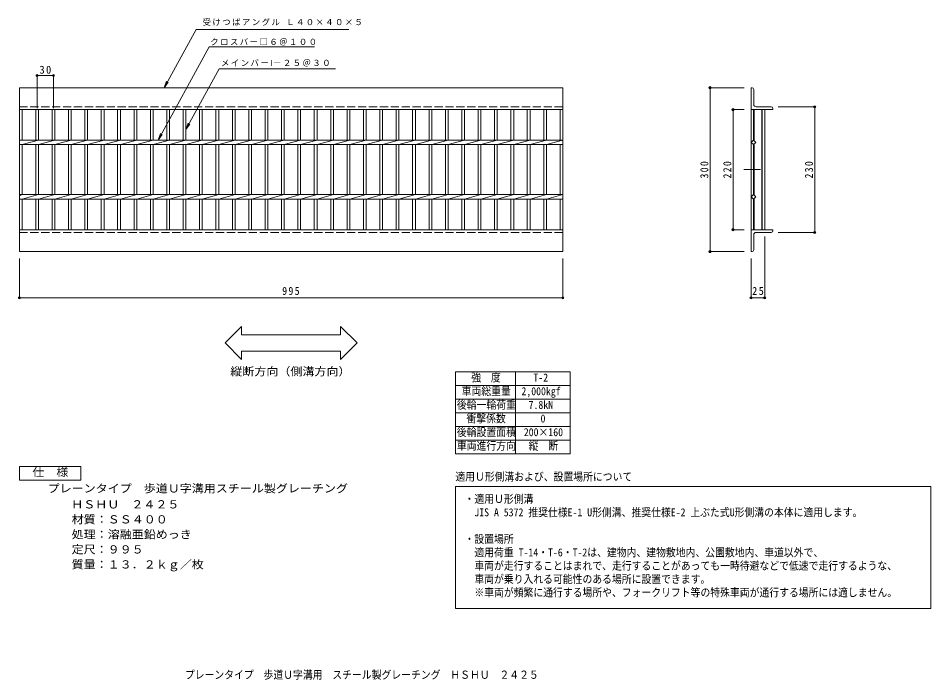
# Model space of a CAD drawing. Units: millimetres, scale not verified. Extents: x -755 to 916, y -681 to 531.
import ezdxf
from ezdxf.enums import TextEntityAlignment as Align

# ---------------------------------------------------------------- set-up
doc = ezdxf.new("R2010")
doc.units = ezdxf.units.MM
doc.header["$LTSCALE"] = 5
doc.header["$PDMODE"] = 32
doc.header["$PDSIZE"] = 4
doc.linetypes.add('DASHED3', pattern=[4, 3, -1])
doc.linetypes.add('DOUBLE_CHAIN2', pattern=[12.8, 9, -1, 0.6, -0.6, 0.6, -1])
for name, color, linetype, lineweight in [('A-1_ピット', 2, 'Continuous', 9), ('A-2_蓋', 3, 'Continuous', 9), ('A-4_寸法', 7, 'Continuous', 9), ('D-4_寸法', 2, 'Continuous', 9), ('F-4_F-4ﾚｲﾔ', 2, 'Continuous', 9)]:
    doc.layers.add(name, color=color, linetype=linetype, lineweight=lineweight)
doc.layers.add('A-5_仕様文', color=2, linetype='Continuous')
doc.layers.add('F-5_F-5ﾚｲﾔ', color=7, linetype='Continuous')
doc.styles.add('ＭＳ ゴシック', font='')
doc.styles.get('ＭＳ ゴシック').set_extended_font_data('MS Gothic')

msp = doc.modelspace()

# ---------------------------------------------------------------- linework, layer by layer
at = {"layer": 'A-1_ピット'}
for p, q in [((-753.016, 403.497), (241.985, 403.497)), ((-753.016, 363.497), (-753.016, 403.497)), ((241.985, 403.497), (241.985, 363.497)), ((588.579, 403.497), (586.579, 403.497)), ((586.579, 403.497), (586.579, 363.498)), ((591.579, 400.498), (591.579, 372.998)), ((623.579, 368.497), (596.079, 368.497)), ((-753.016, 363.497), (241.985, 363.497)), ((586.579, 363.498), (626.579, 363.498)), ((626.579, 365.497), (626.579, 363.498)), ((-753.016, 103.497), (-753.016, 143.498)), ((586.579, 143.497), (626.579, 143.497)), ((586.579, 143.497), (586.579, 103.497)), ((591.579, 106.497), (591.579, 133.997)), ((623.579, 138.497), (596.079, 138.497)), ((626.579, 141.497), (626.579, 143.497)), ((-753.016, 103.497), (241.985, 103.497)), ((588.579, 103.497), (586.579, 103.497))]:
    msp.add_line(p, q, dxfattribs=at)
at = {"layer": 'A-1_ピット', "linetype": 'DASHED3'}
for p, q in [((-753.016, 368.497), (241.985, 368.497)), ((-753.016, 138.497), (241.985, 138.497))]:
    msp.add_line(p, q, dxfattribs=at)
at = {"layer": 'A-1_ピット'}
msp.add_lwpolyline([(-753.016, 143.498), (241.985, 143.498), (241.985, 103.497)], dxfattribs=at)
for centre, radius, start, end in [((588.579, 400.498), 3, 0, 90), ((596.079, 372.998), 4.5, 180, 270), ((623.579, 365.497), 3, 0, 90), ((596.079, 133.997), 4.5, 90, 180), ((623.579, 141.497), 3, 270, 0), ((588.579, 106.497), 3, 270, 0)]:
    msp.add_arc(centre, radius, start, end, dxfattribs=at)
at = {"layer": 'A-2_蓋'}
for p, q in [((-753.016, 143.498), (-753.016, 363.497)), ((-748.016, 307.737), (-748.016, 363.497)), ((-723.015, 363.497), (-723.015, 307.737)), ((-718.016, 363.497), (-718.016, 307.737)), ((-693.016, 363.497), (-693.016, 307.737)), ((-688.015, 363.497), (-688.015, 307.737)), ((-663.016, 363.497), (-663.016, 307.737)), ((-658.016, 363.497), (-658.016, 307.737)), ((-633.015, 363.497), (-633.015, 307.737)), ((-628.016, 363.497), (-628.016, 307.737)), ((-603.016, 363.497), (-603.016, 307.737)), ((-598.016, 363.497), (-598.016, 307.737)), ((-573.015, 363.497), (-573.015, 307.737)), ((-568.016, 363.497), (-568.016, 307.737)), ((-543.015, 363.497), (-543.015, 307.737)), ((-538.016, 363.497), (-538.016, 307.737)), ((-513.016, 363.497), (-513.016, 307.737)), ((-508.016, 363.497), (-508.016, 307.737)), ((-483.016, 363.497), (-483.016, 307.737)), ((-478.016, 363.497), (-478.016, 307.737)), ((-453.016, 363.497), (-453.016, 307.737)), ((-448.016, 363.497), (-448.016, 307.737)), ((-423.016, 363.497), (-423.016, 307.737)), ((-418.016, 363.497), (-418.016, 307.737)), ((-393.016, 363.497), (-393.016, 307.737)), ((-388.016, 363.497), (-388.016, 307.737)), ((-363.016, 363.497), (-363.016, 307.737)), ((-358.016, 363.497), (-358.016, 307.737)), ((-333.016, 363.497), (-333.016, 307.737)), ((-328.016, 363.497), (-328.016, 307.737)), ((-303.015, 363.497), (-303.015, 307.737)), ((-298.016, 363.497), (-298.016, 307.737)), ((-273.016, 363.497), (-273.016, 307.737)), ((-268.016, 363.497), (-268.016, 307.737)), ((-243.016, 363.497), (-243.016, 307.737)), ((-238.016, 363.497), (-238.016, 307.737)), ((-213.015, 363.497), (-213.015, 307.737)), ((-208.016, 363.497), (-208.016, 307.737)), ((-183.016, 363.497), (-183.016, 307.737)), ((-178.016, 363.497), (-178.016, 307.737)), ((-153.016, 363.497), (-153.016, 307.737)), ((-148.016, 363.497), (-148.016, 307.737)), ((-123.016, 363.497), (-123.016, 307.737)), ((-118.016, 363.497), (-118.016, 307.737)), ((-93.015, 363.497), (-93.015, 307.737)), ((-88.016, 363.497), (-88.016, 307.737)), ((-63.015, 363.497), (-63.015, 307.737)), ((-58.016, 363.497), (-58.016, 307.737)), ((-33.016, 363.497), (-33.016, 307.737)), ((-28.016, 363.497), (-28.016, 307.737)), ((-3.016, 363.497), (-3.016, 307.737)), ((1.984, 363.497), (1.984, 307.737)), ((26.985, 363.497), (26.985, 307.737)), ((31.984, 363.497), (31.984, 307.737)), ((56.984, 363.497), (56.984, 307.737)), ((61.984, 363.497), (61.984, 307.737)), ((86.985, 363.497), (86.985, 307.737)), ((91.984, 363.497), (91.984, 307.737)), ((116.985, 363.497), (116.985, 307.737)), ((121.984, 363.497), (121.984, 307.737)), ((146.985, 363.497), (146.985, 307.737)), ((151.984, 363.497), (151.984, 307.737)), ((176.984, 363.497), (176.984, 307.737)), ((181.984, 363.497), (181.984, 307.737)), ((206.985, 363.497), (206.985, 307.737)), ((211.984, 363.497), (211.984, 307.737)), ((236.985, 363.497), (236.985, 307.737)), ((241.985, 363.497), (241.985, 143.498)), ((586.579, 363.498), (586.579, 253.497)), ((591.079, 363.498), (591.079, 307.48)), ((592.079, 363.498), (592.079, 306.48)), ((606.079, 363.498), (606.079, 253.497)), ((607.079, 363.498), (607.079, 253.497)), ((611.579, 363.498), (611.579, 253.497)), ((-753.016, 307.737), (241.985, 307.737)), ((-748.016, 307.737), (-753.016, 306.737)), ((-718.016, 307.737), (-748.016, 299.258)), ((-688.015, 307.737), (-718.016, 299.258)), ((-658.016, 307.737), (-688.015, 299.258)), ((-628.016, 307.737), (-658.016, 299.258)), ((-598.016, 307.737), (-628.016, 299.258)), ((-568.016, 307.737), (-598.016, 299.258)), ((-538.016, 307.737), (-568.016, 299.258)), ((-508.016, 307.737), (-538.016, 299.258)), ((-478.016, 307.737), (-508.016, 299.258)), ((-448.016, 307.737), (-478.016, 299.258)), ((-418.016, 307.737), (-448.016, 299.258)), ((-388.016, 307.737), (-418.016, 299.258)), ((-358.016, 307.737), (-388.016, 299.258)), ((-328.016, 307.737), (-358.016, 299.258)), ((-298.016, 307.737), (-328.016, 299.258)), ((-268.015, 307.737), (-298.016, 299.258)), ((-238.016, 307.737), (-268.016, 299.258)), ((-208.016, 307.737), (-238.016, 299.258)), ((-178.016, 307.737), (-208.016, 299.258)), ((-148.016, 307.737), (-178.016, 299.258)), ((-118.016, 307.737), (-148.016, 299.258)), ((-88.016, 307.737), (-118.016, 299.258)), ((-58.015, 307.737), (-88.016, 299.258)), ((-28.015, 307.737), (-58.016, 299.258)), ((1.984, 307.737), (-28.016, 299.258)), ((31.984, 307.737), (1.984, 299.258)), ((61.985, 307.737), (31.984, 299.258)), ((91.984, 307.737), (61.984, 299.258)), ((121.984, 307.737), (91.984, 299.258)), ((151.984, 307.737), (121.984, 299.258)), ((181.985, 307.737), (151.984, 299.258)), ((211.984, 307.737), (181.984, 299.258)), ((241.985, 307.737), (211.984, 299.258)), ((-753.016, 299.258), (241.985, 299.258)), ((-748.016, 207.738), (-748.016, 299.258)), ((-723.015, 299.258), (-723.015, 207.738)), ((-718.016, 299.258), (-718.016, 207.738)), ((-693.016, 299.258), (-693.016, 207.738)), ((-688.015, 299.258), (-688.015, 207.738)), ((-663.016, 299.258), (-663.016, 207.738)), ((-658.016, 299.258), (-658.016, 207.738)), ((-633.015, 299.258), (-633.015, 207.738)), ((-628.016, 299.258), (-628.016, 207.738)), ((-603.016, 299.258), (-603.016, 207.738)), ((-598.016, 299.258), (-598.016, 207.738)), ((-573.015, 299.258), (-573.015, 207.738)), ((-568.016, 299.258), (-568.016, 207.738)), ((-543.015, 299.258), (-543.015, 207.738)), ((-538.016, 299.258), (-538.016, 207.738)), ((-513.016, 299.258), (-513.016, 207.738)), ((-508.016, 299.258), (-508.016, 207.738)), ((-483.016, 299.258), (-483.016, 207.738)), ((-478.016, 299.258), (-478.016, 207.738)), ((-453.016, 299.258), (-453.016, 207.738)), ((-448.016, 299.258), (-448.016, 207.738)), ((-423.016, 299.258), (-423.016, 207.738)), ((-418.016, 299.258), (-418.016, 207.738)), ((-393.016, 299.258), (-393.016, 207.738)), ((-388.016, 299.258), (-388.016, 207.738)), ((-363.016, 299.258), (-363.016, 207.738)), ((-358.016, 299.258), (-358.016, 207.738)), ((-333.016, 299.258), (-333.016, 207.738)), ((-328.016, 299.258), (-328.016, 207.738)), ((-303.015, 299.258), (-303.015, 207.738)), ((-298.016, 299.258), (-298.016, 207.738)), ((-273.016, 299.258), (-273.016, 207.738)), ((-268.016, 299.258), (-268.016, 207.738)), ((-243.016, 299.258), (-243.016, 207.738)), ((-238.016, 299.258), (-238.016, 207.738)), ((-213.015, 299.258), (-213.015, 207.738)), ((-208.016, 299.258), (-208.016, 207.738)), ((-183.016, 299.258), (-183.016, 207.738)), ((-178.016, 299.258), (-178.016, 207.738)), ((-153.016, 299.258), (-153.016, 207.738)), ((-148.016, 299.258), (-148.016, 207.738)), ((-123.016, 299.258), (-123.016, 207.738)), ((-118.016, 299.258), (-118.016, 207.738)), ((-93.015, 299.258), (-93.015, 207.738)), ((-88.016, 299.258), (-88.016, 207.738)), ((-63.015, 299.258), (-63.015, 207.738)), ((-58.016, 299.258), (-58.016, 207.738)), ((-33.016, 299.258), (-33.016, 207.738)), ((-28.016, 299.258), (-28.016, 207.738)), ((-3.016, 299.258), (-3.016, 207.738)), ((1.984, 299.258), (1.984, 207.738)), ((26.985, 299.258), (26.985, 207.738)), ((31.984, 299.258), (31.984, 207.738)), ((56.984, 299.258), (56.984, 207.738)), ((61.984, 299.258), (61.984, 207.738)), ((86.985, 299.258), (86.985, 207.738)), ((91.984, 299.258), (91.984, 207.738)), ((116.985, 299.258), (116.985, 207.738)), ((121.984, 299.258), (121.984, 207.738)), ((146.985, 299.258), (146.985, 207.738)), ((151.984, 299.258), (151.984, 207.738)), ((176.984, 299.258), (176.984, 207.738)), ((181.984, 299.258), (181.984, 207.738)), ((206.985, 299.258), (206.985, 207.738)), ((211.984, 299.258), (211.984, 207.738)), ((236.985, 299.258), (236.985, 257.738)), ((236.985, 299.258), (236.985, 207.738)), ((591.079, 299.509), (591.079, 253.497)), ((592.079, 300.509), (592.079, 253.497)), ((586.579, 143.497), (586.579, 253.497)), ((591.079, 207.48), (591.079, 253.497)), ((592.079, 206.48), (592.079, 253.497)), ((606.079, 143.497), (606.079, 253.497)), ((607.079, 143.497), (607.079, 253.497)), ((611.579, 143.497), (611.579, 253.497)), ((-748.016, 207.738), (-753.016, 205.498)), ((-753.016, 207.738), (241.985, 207.738)), ((-718.016, 207.738), (-748.016, 199.258)), ((-688.015, 207.738), (-718.016, 199.258)), ((-658.016, 207.738), (-688.015, 199.258)), ((-628.016, 207.738), (-658.016, 199.258)), ((-598.016, 207.738), (-628.016, 199.258)), ((-568.016, 207.738), (-598.016, 199.258)), ((-538.016, 207.738), (-568.016, 199.258)), ((-508.016, 207.738), (-538.016, 199.258)), ((-478.016, 207.738), (-508.016, 199.258)), ((-448.016, 207.738), (-478.016, 199.258)), ((-418.016, 207.738), (-448.016, 199.258)), ((-388.016, 207.738), (-418.016, 199.258)), ((-358.016, 207.738), (-388.016, 199.258)), ((-328.016, 207.738), (-358.016, 199.258)), ((-298.016, 207.738), (-328.016, 199.258)), ((-268.015, 207.738), (-298.016, 199.258)), ((-238.016, 207.738), (-268.016, 199.258)), ((-208.016, 207.738), (-238.016, 199.258)), ((-178.016, 207.738), (-208.016, 199.258)), ((-148.016, 207.738), (-178.016, 199.258)), ((-118.016, 207.738), (-148.016, 199.258)), ((-88.016, 207.738), (-118.016, 199.258)), ((-58.015, 207.738), (-88.016, 199.258)), ((-28.015, 207.738), (-58.016, 199.258)), ((1.984, 207.738), (-28.016, 199.258)), ((31.984, 207.738), (1.984, 199.258)), ((61.985, 207.738), (31.984, 199.258)), ((91.984, 207.738), (61.984, 199.258)), ((121.984, 207.738), (91.984, 199.258)), ((151.984, 207.738), (121.984, 199.258)), ((181.985, 207.738), (151.984, 199.258)), ((211.984, 207.738), (181.984, 199.258)), ((241.985, 207.738), (211.984, 199.258)), ((592.079, 143.497), (592.079, 200.51)), ((-753.016, 199.258), (241.985, 199.258)), ((-748.016, 143.498), (-748.016, 199.258)), ((-723.015, 199.258), (-723.015, 143.498)), ((-718.016, 199.258), (-718.016, 143.498)), ((-693.016, 199.258), (-693.016, 143.498)), ((-688.015, 199.258), (-688.015, 143.498)), ((-663.016, 199.258), (-663.016, 143.498)), ((-658.016, 199.258), (-658.016, 143.498)), ((-633.015, 199.258), (-633.015, 143.498)), ((-628.016, 199.258), (-628.016, 143.498)), ((-603.016, 199.258), (-603.016, 143.498)), ((-598.016, 199.258), (-598.016, 143.498)), ((-573.015, 199.258), (-573.015, 143.498)), ((-568.016, 199.258), (-568.016, 143.498)), ((-543.015, 199.258), (-543.015, 143.498)), ((-538.016, 199.258), (-538.016, 143.498)), ((-513.016, 199.258), (-513.016, 143.498)), ((-508.016, 199.258), (-508.016, 143.498)), ((-483.016, 199.258), (-483.016, 143.498)), ((-478.016, 199.258), (-478.016, 143.498)), ((-453.016, 199.258), (-453.016, 143.498)), ((-448.016, 199.258), (-448.016, 143.498)), ((-423.016, 199.258), (-423.016, 143.498)), ((-418.016, 199.258), (-418.016, 143.498)), ((-393.016, 199.258), (-393.016, 143.498)), ((-388.016, 199.258), (-388.016, 143.498)), ((-363.016, 199.258), (-363.016, 143.498)), ((-358.016, 199.258), (-358.016, 143.498)), ((-333.016, 199.258), (-333.016, 143.498)), ((-328.016, 199.258), (-328.016, 143.498)), ((-303.015, 199.258), (-303.015, 143.498)), ((-298.016, 199.258), (-298.016, 143.498)), ((-273.016, 199.258), (-273.016, 143.498)), ((-268.016, 199.258), (-268.016, 143.498)), ((-243.016, 199.258), (-243.016, 143.498)), ((-238.016, 199.258), (-238.016, 143.498)), ((-213.015, 199.258), (-213.015, 143.498)), ((-208.016, 199.258), (-208.016, 143.498)), ((-183.016, 199.258), (-183.016, 143.498)), ((-178.016, 199.258), (-178.016, 143.498)), ((-153.016, 199.258), (-153.016, 143.498)), ((-148.016, 199.258), (-148.016, 143.498)), ((-123.016, 199.258), (-123.016, 143.498)), ((-118.016, 199.258), (-118.016, 143.498)), ((-93.015, 199.258), (-93.015, 143.498)), ((-88.016, 199.258), (-88.016, 143.498)), ((-63.015, 199.258), (-63.015, 143.498)), ((-58.016, 199.258), (-58.016, 143.498)), ((-33.016, 199.258), (-33.016, 143.498)), ((-28.016, 199.258), (-28.016, 143.498)), ((-3.016, 199.258), (-3.016, 143.498)), ((1.984, 199.258), (1.984, 143.498)), ((26.985, 199.258), (26.985, 143.498)), ((31.984, 199.258), (31.984, 143.498)), ((56.984, 199.258), (56.984, 143.498)), ((61.984, 199.258), (61.984, 143.498)), ((86.985, 199.258), (86.985, 143.498)), ((91.984, 199.258), (91.984, 143.498)), ((116.985, 199.258), (116.985, 143.498)), ((121.984, 199.258), (121.984, 143.498)), ((146.985, 199.258), (146.985, 143.498)), ((151.984, 199.258), (151.984, 143.498)), ((176.984, 199.258), (176.984, 143.498)), ((181.984, 199.258), (181.984, 143.498)), ((206.985, 199.258), (206.985, 143.498)), ((211.984, 199.258), (211.984, 143.498)), ((236.985, 199.258), (236.985, 143.498)), ((591.079, 143.497), (591.079, 199.51))]:
    msp.add_line(p, q, dxfattribs=at)
at = {"layer": 'A-2_蓋', "linetype": 'DOUBLE_CHAIN2'}
msp.add_line((573.286, 253.497), (604.138, 253.497), dxfattribs=at)
at = {"layer": 'A-2_蓋'}
for points in [[(595.064, 303.494), (590.821, 299.252), (586.579, 303.494), (590.821, 307.737)], [(595.064, 203.495), (590.821, 207.738), (586.579, 203.495), (590.821, 199.252)]]:
    msp.add_lwpolyline(points, close=True, dxfattribs=at)
at = {"layer": 'A-4_寸法'}
for p, q in [((-429.424, 510.203), (-487.884, 403.497)), ((-429.424, 510.203), (-150, 510.203)), ((-405.483, 478.102), (-498.82, 307.737)), ((-405.483, 478.102), (-212.486, 478.102)), ((-387.006, 438.102), (-448.016, 326.742)), ((-387.006, 438.102), (-174.094, 438.102)), ((-720.516, 366.062), (-720.516, 427.42)), ((-720.516, 425.92), (-690.516, 425.92)), ((-690.516, 366.062), (-690.516, 427.42)), ((-487.884, 403.497), (-483.548, 415.221)), ((-487.884, 403.497), (-480.661, 413.7)), ((574.079, 403.497), (509.988, 403.497)), ((511.488, 103.497), (511.488, 403.497)), ((636.079, 368.497), (704.553, 368.497)), ((703.053, 138.497), (703.053, 368.497)), ((574.079, 363.498), (552.04, 363.498)), ((553.54, 143.497), (553.54, 363.498)), ((-448.016, 326.742), (-443.905, 338.547)), ((-448.016, 326.742), (-440.99, 337.081)), ((-498.82, 307.737), (-494.296, 319.39)), ((-498.82, 307.737), (-491.434, 317.822)), ((574.079, 143.497), (552.04, 143.497)), ((636.079, 138.497), (704.553, 138.497)), ((611.579, 130.997), (611.579, 17.351)), ((574.079, 103.497), (509.988, 103.497)), ((-753.016, 90.997), (-753.016, 17.351)), ((241.985, 90.997), (241.985, 17.351)), ((586.579, 90.997), (586.579, 17.351)), ((-753.016, 18.851), (241.985, 18.851)), ((586.579, 18.851), (611.579, 18.851)), ((-346.154, -33.583), (-376.46, -63.889)), ((-346.154, -33.583), (-346.154, -48.889)), ((-346.154, -48.889), (-164.878, -48.889)), ((-164.878, -33.583), (-134.572, -63.889)), ((-164.878, -33.583), (-164.878, -48.889)), ((-376.46, -63.889), (-346.154, -94.196)), ((-134.572, -63.889), (-164.878, -94.196)), ((-346.154, -78.889), (-346.154, -94.196)), ((-346.154, -78.889), (-164.878, -78.889)), ((-164.878, -78.889), (-164.878, -94.196))]:
    msp.add_line(p, q, dxfattribs=at)
at = {"layer": 'A-4_寸法', "color": 2}
msp.add_lwpolyline([(-753.016, -314.824), (-753.016, -289.824), (-640.516, -289.824)], dxfattribs=at)
at = {"layer": 'A-4_寸法'}
for p in [(-720.516, 425.92), (-690.516, 425.92), (511.488, 403.497), (703.053, 368.497), (553.54, 363.498), (553.54, 143.497), (703.053, 138.497), (511.488, 103.497), (-753.016, 18.851), (241.985, 18.851), (586.579, 18.851), (611.579, 18.851)]:
    msp.add_point(p, dxfattribs=at)
at = {"layer": 'D-4_寸法'}
msp.add_lwpolyline([(-640.516, -289.824), (-640.516, -314.824), (-753.016, -314.824)], dxfattribs=at)
at = {"layer": 'F-4_F-4ﾚｲﾔ'}
for p, q in [((45.54, -116.929), (45.54, -266.929)), ((45.54, -116.929), (255.54, -116.929)), ((155.54, -116.929), (155.54, -266.929)), ((255.54, -116.929), (255.54, -266.929)), ((45.54, -141.929), (255.54, -141.929)), ((45.54, -166.929), (255.54, -166.929)), ((45.54, -191.929), (255.54, -191.929)), ((45.54, -216.929), (255.54, -216.929)), ((45.54, -241.929), (255.54, -241.929)), ((45.54, -266.929), (255.54, -266.929)), ((45.54, -326.535), (915.54, -326.535)), ((45.54, -549.965), (45.54, -326.535))]:
    msp.add_line(p, q, dxfattribs=at)
msp.add_lwpolyline([(915.54, -326.535), (915.54, -549.965), (45.54, -549.965)], dxfattribs=at)

# ---------------------------------------------------------------- texts
at = {"layer": 'A-4_寸法', "char_height": 11, "attachment_point": 7, "style": 'ＭＳ ゴシック'}
for s, insert in [('\\T1.17;受けつばアングル\\~Ｌ４０×４０×５', (-417.608, 516.916)), ('\\T1.17;クロスバー□６＠１００', (-403.521, 480.783)), ('\\T1.17;メインバーΙ－２５＠３０', (-383.897, 442.29))]:
    msp.add_mtext(s, dxfattribs=dict(at, insert=insert))
at = {"layer": 'A-4_寸法', "color": 2, "char_height": 14.66, "attachment_point": 7, "style": 'ＭＳ ゴシック'}
for s, insert in [('\\T1.27;\\W0.95;30', (-716.141, 428.92)), ('\\T1.27;\\W0.9;995', (-271.766, 23.851)), ('\\T1.27;\\W0.95;25', (588.454, 23.851))]:
    msp.add_mtext(s, dxfattribs=dict(at, insert=insert))
at = {"layer": 'A-4_寸法', "color": 2, "char_height": 14.66, "attachment_point": 7, "rotation": 90, "style": 'ＭＳ ゴシック'}
for s, insert in [('\\T1.27;\\W0.9;300', (508.488, 237.247)), ('\\T1.27;\\W0.9;220', (550.54, 237.247)), ('\\T1.27;\\W0.9;230', (700.053, 237.247))]:
    msp.add_mtext(s, dxfattribs=dict(at, insert=insert))
at = {"layer": 'A-5_仕様文', "style": 'ＭＳ ゴシック', "width": 1.1}
msp.add_text('縦断方向（側溝方向）', height=14.66, dxfattribs=at).set_placement((-366.766, -127.85), align=Align.BOTTOM_LEFT)
at = {"layer": 'D-4_寸法', "style": 'ＭＳ ゴシック', "width": 1.1}
for s, p in [('仕\u3000様', (-729.266, -312.324)), ('プレーンタイプ\u3000歩道Ｕ字溝用スチール製グレーチング', (-701.254, -342.083)), ('\u3000\u3000ＨＳＨＵ\u3000２４２５', (-701.971, -371.284)), ('\u3000\u3000材質：ＳＳ４００', (-701.254, -398.784)), ('\u3000\u3000処理：溶融亜鉛めっき', (-701.254, -426.284)), ('\u3000\u3000定尺：９９５', (-701.254, -453.784)), ('\u3000\u3000質量：１３．２ｋｇ／枚', (-701.254, -481.285))]:
    msp.add_text(s, height=14.66, dxfattribs=at).set_placement(p, align=Align.BOTTOM_LEFT)
at = {"layer": 'F-4_F-4ﾚｲﾔ', "style": 'ＭＳ ゴシック', "width": 0.9}
msp.add_text('プレーンタイプ\u3000歩道Ｕ字溝用\u3000スチール製グレーチング\u3000ＨＳＨＵ\u3000２４２５', height=14.66, dxfattribs=at).set_placement((-449.941, -683.222), align=Align.BOTTOM_LEFT)
at = {"layer": 'F-5_F-5ﾚｲﾔ', "style": 'ＭＳ ゴシック', "width": 0.9}
for s, p in [('強\u3000度', (74.29, -138.929)), ('T-2', (188.04, -138.929)), ('車両総重量', (56.79, -163.929)), ('2,000kgf', (166.165, -163.929)), ('後輪一輪荷重', (48.04, -188.929)), ('7.8kN', (179.29, -188.929)), ('衝撃係数', (65.54, -213.929)), ('0', (201.165, -213.929)), ('後輪設置面積', (48.04, -238.929)), ('200×160', (170.54, -238.929)), ('車両進行方向', (48.04, -263.929)), ('縦\u3000断', (179.29, -263.929)), ('適用Ｕ形側溝および、設置場所について', (45.099, -320.469)), ('・適用Ｕ形側溝', (62.015, -361.247)), ('\u3000JIS A 5372 推奨仕様E-1 U形側溝、推奨仕様E-2 上ぶた式U形側溝の本体に適用します。', (62.015, -385.716)), ('・設置場所', (62.015, -434.655)), ('\u3000適用荷重 T-14・T-6・T-2は、建物内、建物敷地内、公園敷地内、車道以外で、', (62.015, -459.124)), ('\u3000車両が走行することはまれで、走行することがあっても一時待避などで低速で走行するような、', (62.015, -483.594)), ('\u3000車両が乗り入れる可能性のある場所に設置できます。 ', (62.015, -508.063)), ('\u3000※車両が頻繁に通行する場所や、フォークリフト等の特殊車両が通行する場所には適しません。', (62.015, -532.532))]:
    msp.add_text(s, height=14.66, dxfattribs=at).set_placement(p, align=Align.BOTTOM_LEFT)

doc.saveas('drawing.dxf')
